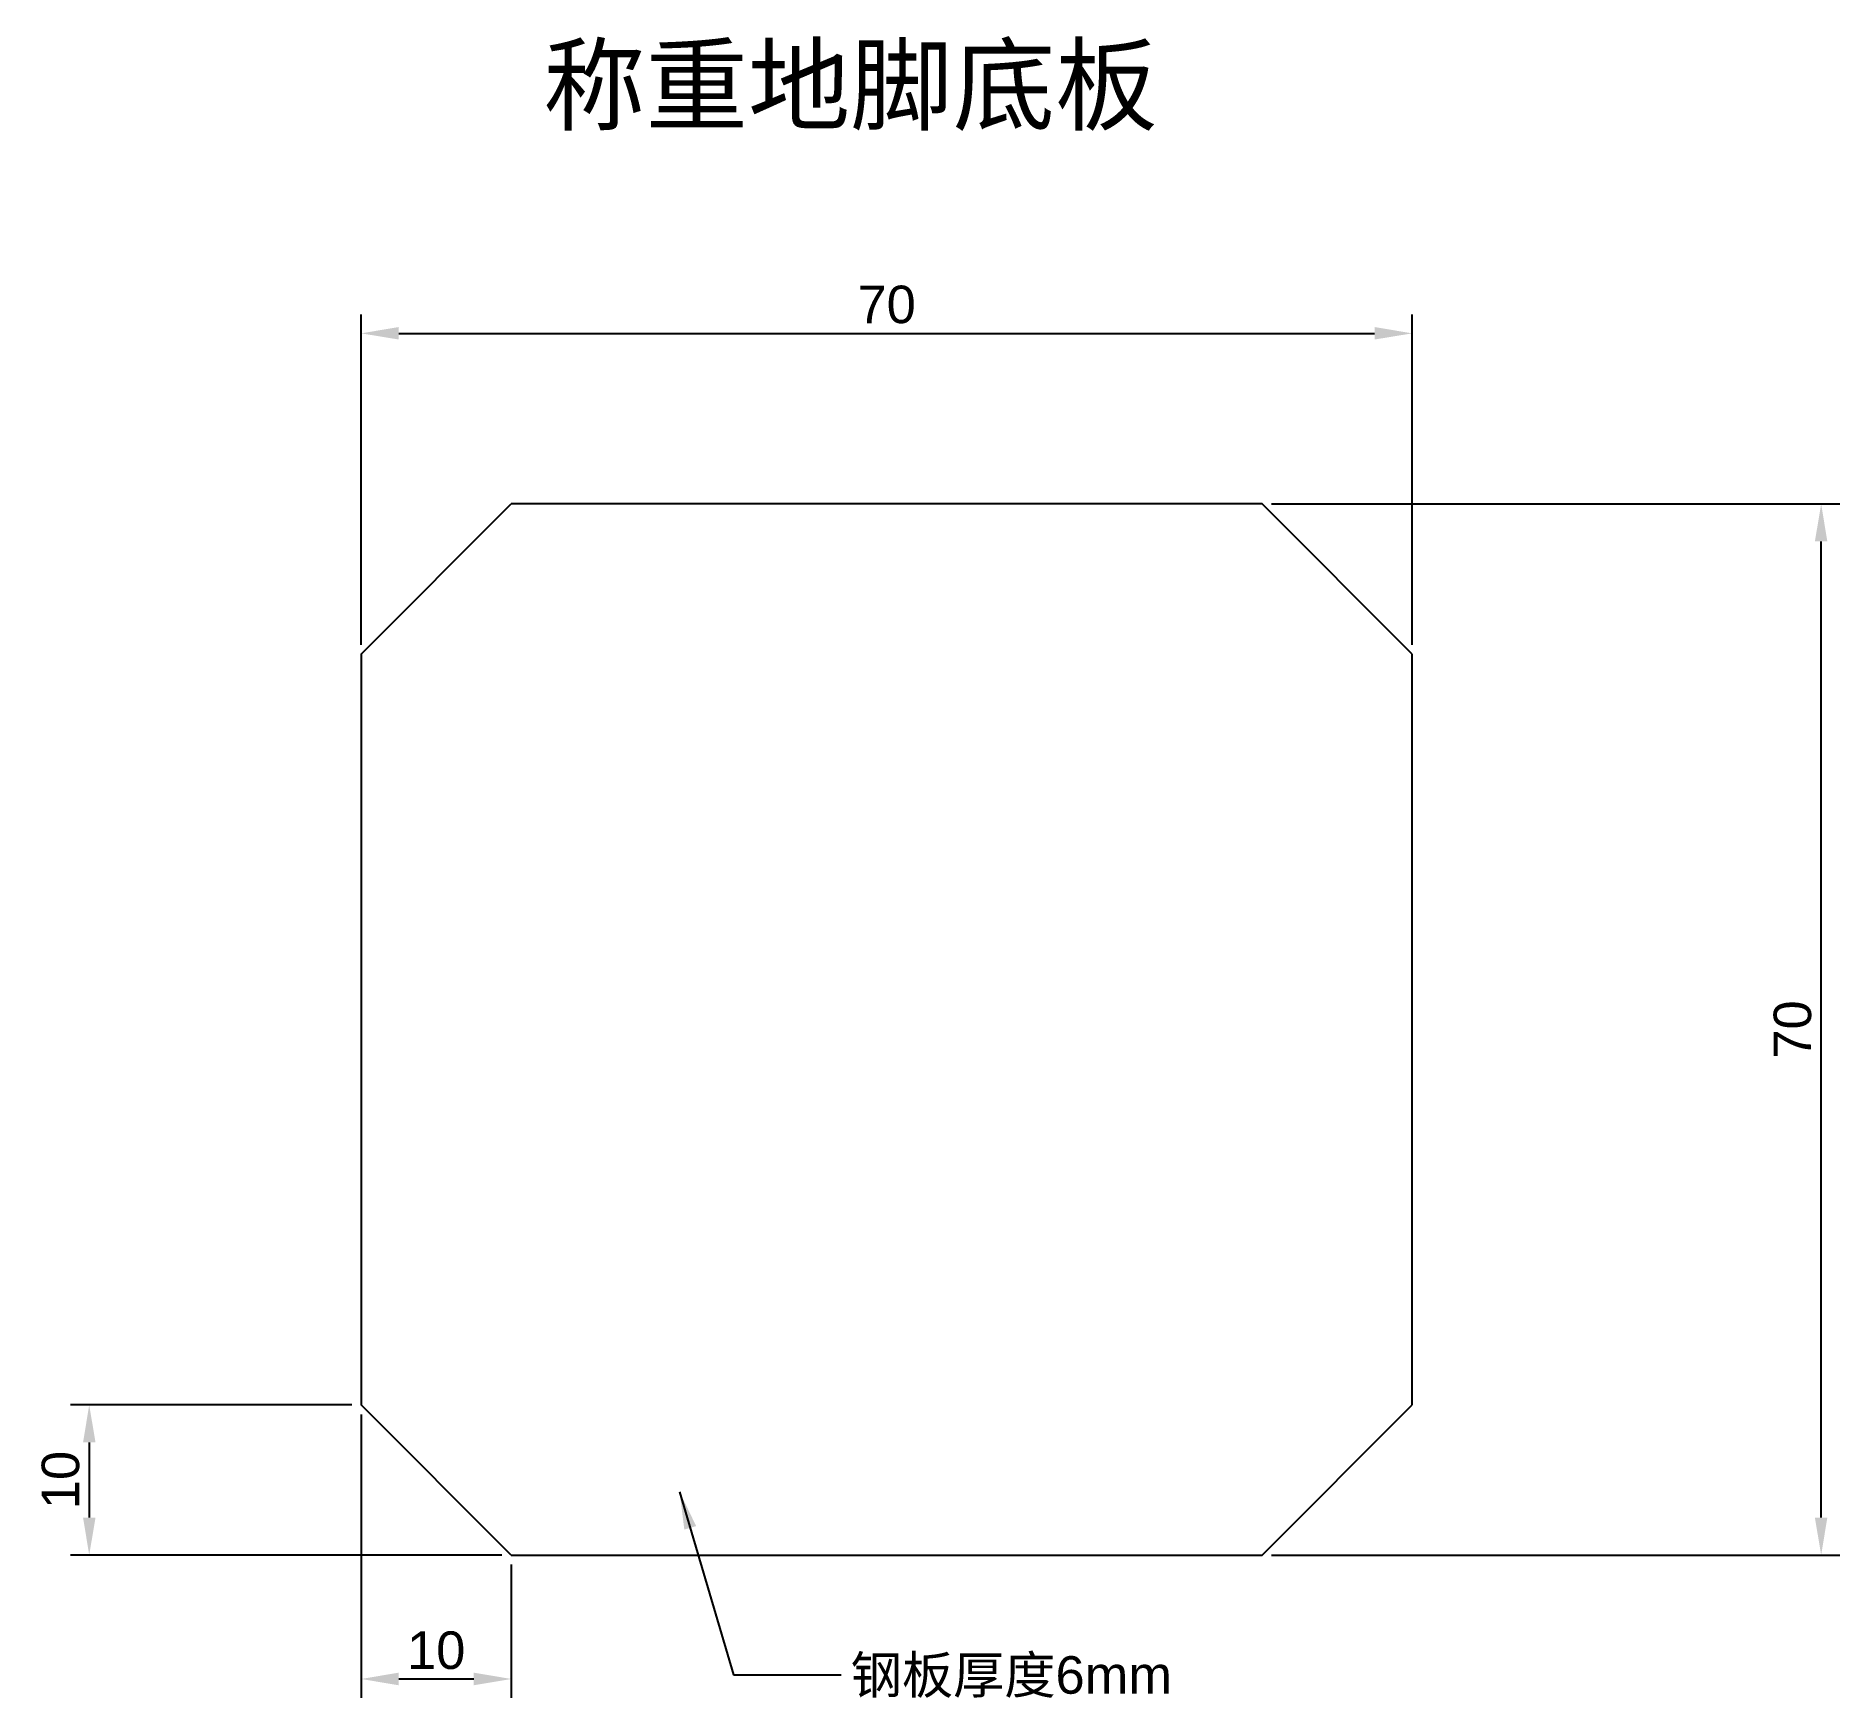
# Model space of a CAD drawing. Header units: millimetres. Extents: x -12 to 108, y -10 to 101.
import ezdxf

# ---------------------------------------------------------------- set-up
doc = ezdxf.new("R2010")
doc.units = ezdxf.units.MM
doc.styles.get("Standard").update_dxf_attribs({"font": 'arial.ttf'})
doc.dimstyles.new('ISO-25', dxfattribs={"dimtxt": 2.5, "dimasz": 2.5, "dimexe": 1.25, "dimexo": 0.625, "dimtad": 1, "dimtxsty": 'Standard', "dimcen": 2.5, "dimadec": 0, "dimazin": 0, "dimtfac": 1, "dimtmove": 0, "dimatfit": 3, "dimfxl": 1, "dimarcsym": 0})

# ---------------------------------------------------------------- blocks, each defined once
blk = doc.blocks.new('*D3')
at = {"color": 0, "lineweight": -2, "transparency": 16777216}
for p, q in [((10, 60.62), (10, 82.61)), ((80, 60.62), (80, 82.61)), ((12.5, 81.36), (77.5, 81.36))]:
    blk.add_line(p, q, dxfattribs=at)
at = {"color": 0, "transparency": 16777216}
for points in [[(12.5, 81.78), (12.5, 80.95), (10, 81.36)], [(77.5, 81.78), (77.5, 80.95), (80, 81.36)]]:
    blk.add_solid(points, dxfattribs=at)
at = {"layer": 'Defpoints', "color": 0, "transparency": 16777216}
for p in [(80, 81.36), (10, 60), (80, 60)]:
    blk.add_point(p, dxfattribs=at)
at = {"color": 0, "transparency": 16777216, "insert": (45, 83.27), "char_height": 2.5, "attachment_point": 5}
blk.add_mtext('70', dxfattribs=at)
blk = doc.blocks.new('*D4')
at = {"color": 0, "lineweight": -2, "transparency": 16777216}
for p, q in [((70.62, 70), (108.49, 70)), ((107.24, 2.5), (107.24, 67.5)), ((70.62, 0), (108.49, 0))]:
    blk.add_line(p, q, dxfattribs=at)
at = {"color": 0, "transparency": 16777216}
for points in [[(106.82, 67.5), (107.65, 67.5), (107.24, 70)], [(106.82, 2.5), (107.65, 2.5), (107.24, 0)]]:
    blk.add_solid(points, dxfattribs=at)
at = {"layer": 'Defpoints', "color": 0, "transparency": 16777216}
for p in [(70, 70), (107.24, 70), (70, 0)]:
    blk.add_point(p, dxfattribs=at)
at = {"color": 0, "transparency": 16777216, "insert": (105.34, 35), "char_height": 2.5, "attachment_point": 5, "rotation": 90}
blk.add_mtext('70', dxfattribs=at)
blk = doc.blocks.new('*D5')
at = {"color": 0, "lineweight": -2, "transparency": 16777216}
for p, q in [((9.38, 10), (-9.36, 10)), ((-8.11, 7.5), (-8.11, 2.5)), ((19.38, 0), (-9.36, 0))]:
    blk.add_line(p, q, dxfattribs=at)
at = {"color": 0, "transparency": 16777216}
for points in [[(-8.52, 7.5), (-7.69, 7.5), (-8.11, 10)], [(-8.52, 2.5), (-7.69, 2.5), (-8.11, 0)]]:
    blk.add_solid(points, dxfattribs=at)
at = {"layer": 'Defpoints', "color": 0, "transparency": 16777216}
for p in [(10, 10), (-8.11, 0), (20, 0)]:
    blk.add_point(p, dxfattribs=at)
at = {"color": 0, "transparency": 16777216, "insert": (-10.01, 5), "char_height": 2.5, "attachment_point": 5, "rotation": 90}
blk.add_mtext('10', dxfattribs=at)
blk = doc.blocks.new('*D6')
at = {"color": 0, "lineweight": -2, "transparency": 16777216}
for p, q in [((10, 9.37), (10, -9.5)), ((20, -0.62), (20, -9.5)), ((12.5, -8.25), (17.5, -8.25))]:
    blk.add_line(p, q, dxfattribs=at)
at = {"color": 0, "transparency": 16777216}
for points in [[(12.5, -7.83), (12.5, -8.67), (10, -8.25)], [(17.5, -7.83), (17.5, -8.67), (20, -8.25)]]:
    blk.add_solid(points, dxfattribs=at)
at = {"layer": 'Defpoints', "color": 0, "transparency": 16777216}
for p in [(10, 10), (20, 0), (20, -8.25)]:
    blk.add_point(p, dxfattribs=at)
at = {"color": 0, "transparency": 16777216, "insert": (15, -6.35), "char_height": 2.5, "attachment_point": 5}
blk.add_mtext('10', dxfattribs=at)

msp = doc.modelspace()

# ---------------------------------------------------------------- linework, layer by layer
for p, q in [((10, 60), (20, 70)), ((70, 70), (20, 70)), ((80, 60), (70, 70)), ((10, 60), (10, 10)), ((80, 10), (80, 60)), ((20, 0), (10, 10)), ((70, 0), (80, 10)), ((20, 0), (70, 0))]:
    msp.add_line(p, q)

# ---------------------------------------------------------------- texts
at = {"color": 2, "insert": (22.121, 100.407), "char_height": 5, "width": 82.11401, "attachment_point": 1}
msp.add_mtext('{\\fSimSun|b0|i0|c134|p2;称重地脚底板}', dxfattribs=at)
at = {"color": 3, "insert": (42.604, -6.732), "char_height": 2.5, "width": 82.11401, "attachment_point": 1}
msp.add_mtext('{\\fSimSun|b0|i0|c134|p2;钢板厚度}6mm', dxfattribs=at)

# ---------------------------------------------------------------- dimensions: what is measured, and where the dimension line sits
at = {"color": 3}
for base, p1, p2, picture, middle in [((80, 81.364), (10, 60), (80, 60), '*D3', (45, 83.265)), ((20, -8.249), (10, 10), (20, 0), '*D6', (15, -6.348))]:
    dim = msp.add_linear_dim(base=base, p1=p1, p2=p2, dimstyle='ISO-25', dxfattribs=at)
    dim.commit()
    dim.dimension.update_dxf_attribs({"geometry": picture, "text_midpoint": middle})
for base, p1, p2, picture, middle in [((107.238, 70), (70, 0), (70, 70), '*D4', (105.337, 35)), ((-8.107, 0), (10, 10), (20, 0), '*D5', (-10.009, 5))]:
    dim = msp.add_linear_dim(base=base, p1=p1, p2=p2, angle=90, dimstyle='ISO-25', dxfattribs=at)
    dim.commit()
    dim.dimension.update_dxf_attribs({"geometry": picture, "text_midpoint": middle})

# ---------------------------------------------------------------- leaders
at = {"color": 3, "annotation_type": 0, "has_hookline": 1, "hookline_direction": 0, "text_width": 21.726}
msp.add_leader([(31.212, 4.214), (34.801, -7.982), (41.979, -7.982)], dimstyle='ISO-25', override={"dimgap": 0.625, "dimtad": 0}, dxfattribs=at)

doc.saveas('drawing.dxf')
